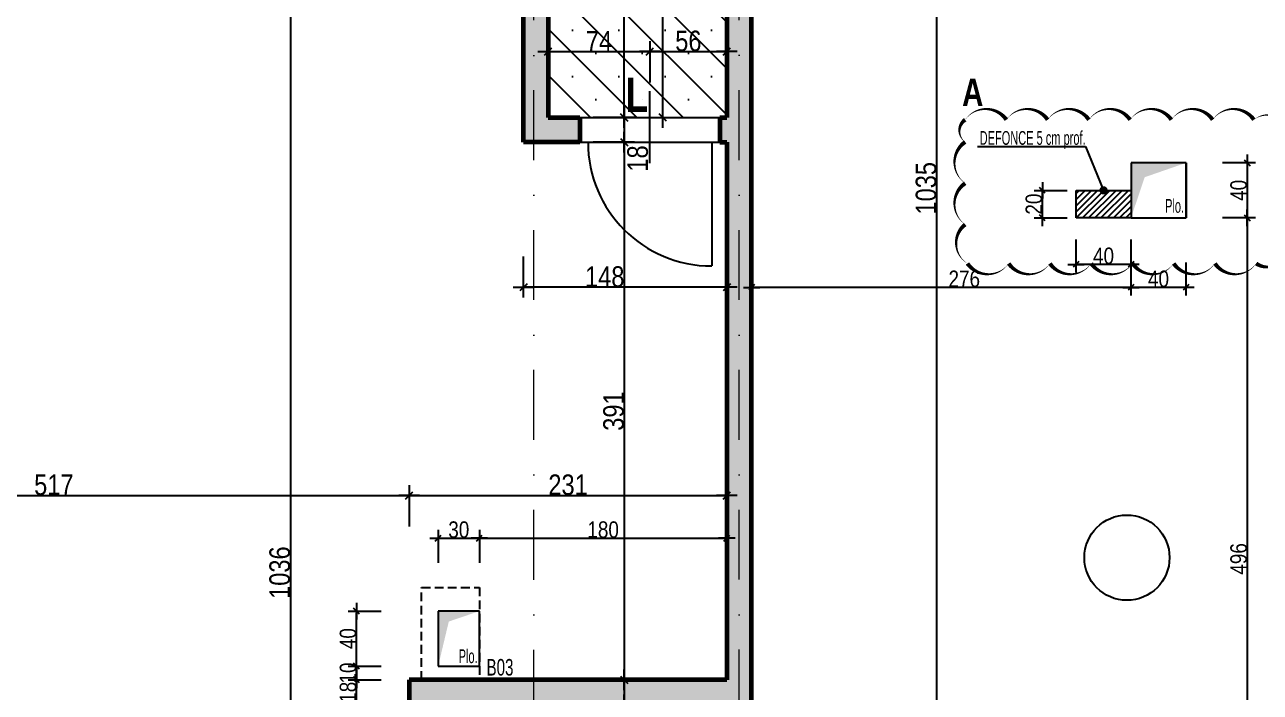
# Model space of a CAD drawing. Header units: millimetres. Extents: x 0 to 26138, y -32652 to 0.
# Drawn here: x 20178 to 21076, y -31512 to -31027 of the extents above; entities that cross this region are included whole.
import ezdxf
from ezdxf.enums import TextEntityAlignment as Align

# ---------------------------------------------------------------- set-up
doc = ezdxf.new("R2010")
doc.units = ezdxf.units.MM
for name, pattern in [('CACHE', [9.525, 6.35, -3.175]), ('CACHEX2', [19.05, 12.7, -6.35]), ('TIRETPTX2', [50.8, 25.4, -12.7, 0, -12.7])]:
    doc.linetypes.add(name, pattern=pattern)
for name, color, linetype in [('01_cote_gen', 4, 'Continuous'), ('01_linteaux', 2, 'Continuous'), ('01_murs_sup', 2, 'CACHEX2'), ('01_poch_murs', 253, 'Continuous'), ('01_resv', 32, 'Continuous'), ('01_texte', 230, 'Continuous'), ('AA_COTES', 2, 'Continuous')]:
    doc.layers.add(name, color=color, linetype=linetype)
doc.layers.add('01_murs_coup', color=5, linetype='Continuous', lineweight=60)
doc.layers.add('01_tram_axes', color=2, linetype='TIRETPTX2', lineweight=9)
doc.styles.add('impact', font='impact.ttf')
doc.styles.add('STYLE2', font='ARIALN.TTF')
doc.dimstyles.new('JB50', dxfattribs={"dimscale": 0.1, "dimtxt": 150, "dimasz": 15, "dimexe": 0.1, "dimexo": 0.1, "dimgap": 0.09, "dimtad": 1, "dimdec": 1, "dimdsep": 46, "dimtxsty": 'STYLE2', "dimblk1": 'BOND_G', "dimblk2": 'BOND_D', "dimsah": 1, "dimcen": 1.5, "dimdle": 0.01, "dimse1": 1, "dimse2": 1, "dimclrd": 4, "dimclre": 2, "dimclrt": 6, "dimazin": 2, "dimtfac": 2.333333, "dimtdec": 1, "dimtix": 1, "dimtmove": 2, "dimatfit": 3, "dimldrblk": 'BOND_G', "dimfxl": 1, "dimtolj": 1, "dimtzin": 0, "dimarcsym": 0})
doc.dimstyles.new('JB50res', dxfattribs={"dimscale": 0.1, "dimtxt": 120, "dimasz": 12, "dimexe": 0.1, "dimexo": 0.1, "dimgap": 0.09, "dimtad": 1, "dimdec": 1, "dimdsep": 46, "dimtxsty": 'STYLE2', "dimblk1": 'BOND_G', "dimblk2": 'BOND_D', "dimsah": 1, "dimcen": 1.5, "dimdle": 0.01, "dimse1": 1, "dimse2": 1, "dimclrd": 4, "dimclre": 2, "dimclrt": 6, "dimazin": 2, "dimtfac": 2.333333, "dimtdec": 1, "dimtix": 1, "dimtmove": 2, "dimatfit": 3, "dimldrblk": 'BOND_G', "dimfxl": 1, "dimtolj": 1, "dimtzin": 0, "dimarcsym": 0})

# ---------------------------------------------------------------- blocks, each defined once
blk = doc.blocks.new('BOND_G')
at = {"layer": 'AA_COTES', "color": 0}
for p, q in [((0, -5), (0, 15)), ((5, 0), (-5, 0)), ((1.77, 1.77), (-1.77, -1.77))]:
    blk.add_line(p, q, dxfattribs=at)
blk = doc.blocks.new('BOND_D')
at = {"layer": 'AA_COTES', "color": 0}
for p, q in [((5, 0), (-5, 0)), ((-1.77, -1.77), (1.77, 1.77)), ((0, 5), (0, -15))]:
    blk.add_line(p, q, dxfattribs=at)
blk = doc.blocks.new('*D2274')
at = {"layer": '01_cote_gen', "color": 4, "lineweight": -2, "ltscale": 2, "transparency": 16777216}
blk.add_line((19941.73, -31000.13), (20538.73, -31000.13), dxfattribs=at)
at = {"layer": 'Defpoints', "color": 0, "ltscale": 2, "transparency": 16777216}
for p in [(20540.23, -31000.13), (20540.23, -31009.73), (19940.23, -31030.25)]:
    blk.add_point(p, dxfattribs=at)
at = {"layer": '01_cote_gen', "color": 4, "lineweight": -2, "ltscale": 2, "transparency": 16777216, "xscale": 1.5, "yscale": 1.5, "zscale": 1.5, "rotation": 180}
blk.add_blockref('BOND_G', (19940.23, -31000.13), dxfattribs=at)
at = {"layer": '01_cote_gen', "color": 4, "lineweight": -2, "ltscale": 2, "transparency": 16777216, "xscale": 1.5, "yscale": 1.5, "zscale": 1.5}
blk.add_blockref('BOND_D', (20540.23, -31000.13), dxfattribs=at)
at = {"layer": '01_cote_gen', "color": 6, "lineweight": 0, "ltscale": 2, "transparency": 16777216, "insert": (20240.23, -30992.46), "char_height": 15, "attachment_point": 5, "style": 'STYLE2'}
blk.add_mtext('\\A1;600', dxfattribs=at)
blk = doc.blocks.new('*D2301')
at = {"layer": '01_cote_gen', "color": 4, "lineweight": -2, "ltscale": 2, "transparency": 16777216}
blk.add_line((20671.72, -85.1), (20574.72, -85.1), dxfattribs=at)
at = {"layer": 'Defpoints', "color": 0, "ltscale": 2, "transparency": 16777216}
for p in [(20673.22, 0), (20573.22, -85.1), (20573.22, -31959.23)]:
    blk.add_point(p, dxfattribs=at)
at = {"layer": '01_cote_gen', "color": 4, "lineweight": -2, "ltscale": 2, "transparency": 16777216, "xscale": 1.5, "yscale": 1.5, "zscale": 1.5, "rotation": 180}
blk.add_blockref('BOND_D', (20573.22, -85.1), dxfattribs=at)
at = {"layer": '01_cote_gen', "color": 4, "lineweight": -2, "ltscale": 2, "transparency": 16777216, "xscale": 1.5, "yscale": 1.5, "zscale": 1.5}
blk.add_blockref('BOND_G', (20673.22, -85.1), dxfattribs=at)
at = {"layer": '01_cote_gen', "color": 6, "lineweight": 0, "ltscale": 2, "transparency": 16777216, "insert": (20623.22, -77.43), "char_height": 15, "attachment_point": 5, "style": 'STYLE2'}
blk.add_mtext('\\A1;100', dxfattribs=at)
blk = doc.blocks.new('*D3121')
at = {"layer": '01_cote_gen', "color": 4, "lineweight": -2, "ltscale": 0.1, "transparency": 16777216}
blk.add_line((19941.72, -31369.09), (20455.72, -31369.09), dxfattribs=at)
at = {"layer": 'Defpoints', "color": 0, "ltscale": 0.1, "transparency": 16777216}
for p in [(20457.22, -31369.09), (19940.22, -31407.7), (20457.22, -31503.22)]:
    blk.add_point(p, dxfattribs=at)
at = {"layer": '01_cote_gen', "color": 4, "lineweight": -2, "ltscale": 0.1, "transparency": 16777216, "xscale": 1.5, "yscale": 1.5, "zscale": 1.5, "rotation": 180}
blk.add_blockref('BOND_G', (19940.22, -31369.09), dxfattribs=at)
at = {"layer": '01_cote_gen', "color": 4, "lineweight": -2, "ltscale": 0.1, "transparency": 16777216, "xscale": 1.5, "yscale": 1.5, "zscale": 1.5}
blk.add_blockref('BOND_D', (20457.22, -31369.09), dxfattribs=at)
at = {"layer": '01_cote_gen', "color": 6, "ltscale": 0.1, "transparency": 16777216, "insert": (20198.72, -31361.42), "char_height": 15, "attachment_point": 5, "style": 'STYLE2'}
blk.add_mtext('\\A1;517', dxfattribs=at)
blk = doc.blocks.new('*D3122')
at = {"layer": '01_cote_gen', "color": 4, "lineweight": -2, "ltscale": 0.1, "transparency": 16777216}
blk.add_line((20458.72, -31369.09), (20686.72, -31369.09), dxfattribs=at)
at = {"layer": 'Defpoints', "color": 0, "ltscale": 0.1, "transparency": 16777216}
for p in [(20688.22, -31369.09), (20457.22, -31391.59), (20688.22, -31391.59)]:
    blk.add_point(p, dxfattribs=at)
at = {"layer": '01_cote_gen', "color": 4, "lineweight": -2, "ltscale": 0.1, "transparency": 16777216, "xscale": 1.5, "yscale": 1.5, "zscale": 1.5, "rotation": 180}
blk.add_blockref('BOND_G', (20457.22, -31369.09), dxfattribs=at)
at = {"layer": '01_cote_gen', "color": 4, "lineweight": -2, "ltscale": 0.1, "transparency": 16777216, "xscale": 1.5, "yscale": 1.5, "zscale": 1.5}
blk.add_blockref('BOND_D', (20688.22, -31369.09), dxfattribs=at)
at = {"layer": '01_cote_gen', "color": 6, "ltscale": 0.1, "transparency": 16777216, "insert": (20572.72, -31361.42), "char_height": 15, "attachment_point": 5, "style": 'STYLE2'}
blk.add_mtext('\\A1;231', dxfattribs=at)
blk = doc.blocks.new('*D3141')
at = {"layer": '01_cote_gen', "color": 4, "lineweight": -2, "ltscale": 0.1, "transparency": 16777216}
blk.add_line((20370.74, -30908.73), (20370.74, -31941.73), dxfattribs=at)
at = {"layer": 'Defpoints', "color": 0, "ltscale": 0.1, "transparency": 16777216}
for p in [(20368.85, -30907.23), (20370.74, -31943.23), (20393.76, -31943.23)]:
    blk.add_point(p, dxfattribs=at)
at = {"layer": '01_cote_gen', "color": 4, "lineweight": -2, "ltscale": 0.1, "transparency": 16777216, "xscale": 1.5, "yscale": 1.5, "zscale": 1.5}
for name, p, rotation in [('BOND_G', (20370.74, -30907.23), 90), ('BOND_D', (20370.74, -31943.23), 270)]:
    blk.add_blockref(name, p, dxfattribs=dict(at, rotation=rotation))
at = {"layer": '01_cote_gen', "color": 6, "ltscale": 0.1, "transparency": 16777216, "insert": (20363.07, -31425.23), "char_height": 15, "attachment_point": 5, "rotation": 90, "style": 'STYLE2'}
blk.add_mtext('\\A1;1036', dxfattribs=at)
blk = doc.blocks.new('*D3142')
at = {"layer": '01_cote_gen', "color": 4, "lineweight": -2, "ltscale": 0.1, "transparency": 16777216}
blk.add_line((20613.54, -31095.73), (20613.54, -31110.73), dxfattribs=at)
at = {"layer": 'Defpoints', "color": 0, "ltscale": 0.1, "transparency": 16777216}
for p in [(20611.64, -31094.23), (20611.64, -31112.23), (20613.54, -31112.23)]:
    blk.add_point(p, dxfattribs=at)
at = {"layer": '01_cote_gen', "color": 4, "lineweight": -2, "ltscale": 0.1, "transparency": 16777216, "xscale": 1.5, "yscale": 1.5, "zscale": 1.5}
for name, p, rotation in [('BOND_G', (20613.54, -31094.23), 90), ('BOND_D', (20613.54, -31112.23), 270)]:
    blk.add_blockref(name, p, dxfattribs=dict(at, rotation=rotation))
at = {"layer": '01_cote_gen', "color": 6, "ltscale": 0.1, "transparency": 16777216, "insert": (20623.39, -31124.07), "char_height": 15, "attachment_point": 5, "rotation": 90, "style": 'STYLE2'}
blk.add_mtext('\\A1;18', dxfattribs=at)
blk = doc.blocks.new('*D3143')
at = {"layer": '01_cote_gen', "color": 4, "lineweight": -2, "ltscale": 0.1, "transparency": 16777216}
blk.add_line((20613.54, -31113.73), (20613.54, -31501.72), dxfattribs=at)
at = {"layer": 'Defpoints', "color": 0, "ltscale": 0.1, "transparency": 16777216}
for p in [(20643.82, -31112.23), (20613.54, -31503.22), (20627.73, -31503.22)]:
    blk.add_point(p, dxfattribs=at)
at = {"layer": '01_cote_gen', "color": 4, "lineweight": -2, "ltscale": 0.1, "transparency": 16777216, "xscale": 1.5, "yscale": 1.5, "zscale": 1.5}
for name, p, rotation in [('BOND_G', (20613.54, -31112.23), 90), ('BOND_D', (20613.54, -31503.22), 270)]:
    blk.add_blockref(name, p, dxfattribs=dict(at, rotation=rotation))
at = {"layer": '01_cote_gen', "color": 6, "ltscale": 0.1, "transparency": 16777216, "insert": (20605.87, -31307.73), "char_height": 15, "attachment_point": 5, "rotation": 90, "style": 'STYLE2'}
blk.add_mtext('\\A1;391', dxfattribs=at)
blk = doc.blocks.new('*D3144')
at = {"layer": '01_cote_gen', "color": 4, "lineweight": -2, "ltscale": 0.1, "transparency": 16777216}
blk.add_line((20613.54, -31504.72), (20613.54, -31519.72), dxfattribs=at)
at = {"layer": 'Defpoints', "color": 0, "ltscale": 0.1, "transparency": 16777216}
for p in [(20572.72, -31503.22), (20572.72, -31521.22), (20613.54, -31521.22)]:
    blk.add_point(p, dxfattribs=at)
at = {"layer": '01_cote_gen', "color": 4, "lineweight": -2, "ltscale": 0.1, "transparency": 16777216, "xscale": 1.5, "yscale": 1.5, "zscale": 1.5}
for name, p, rotation in [('BOND_G', (20613.54, -31503.22), 90), ('BOND_D', (20613.54, -31521.22), 270)]:
    blk.add_blockref(name, p, dxfattribs=dict(at, rotation=rotation))
at = {"layer": '01_cote_gen', "color": 6, "ltscale": 0.1, "transparency": 16777216, "insert": (20626.59, -31531.81), "char_height": 15, "attachment_point": 5, "rotation": 90, "style": 'STYLE2'}
blk.add_mtext('\\A1;18', dxfattribs=at)
blk = doc.blocks.new('*D3149')
at = {"layer": '01_cote_gen', "color": 4, "lineweight": -2, "ltscale": 0.1, "transparency": 16777216}
blk.add_line((20613.54, -31092.73), (20613.54, -29878.74), dxfattribs=at)
at = {"layer": 'Defpoints', "color": 0, "ltscale": 0.1, "transparency": 16777216}
for p in [(20613.54, -29877.24), (20641.87, -29877.24), (20621.04, -31094.23)]:
    blk.add_point(p, dxfattribs=at)
at = {"layer": '01_cote_gen', "color": 4, "lineweight": -2, "ltscale": 0.1, "transparency": 16777216, "xscale": 1.5, "yscale": 1.5, "zscale": 1.5}
for name, p, rotation in [('BOND_D', (20613.54, -29877.24), 90), ('BOND_G', (20613.54, -31094.23), 270)]:
    blk.add_blockref(name, p, dxfattribs=dict(at, rotation=rotation))
at = {"layer": '01_cote_gen', "color": 6, "ltscale": 0.1, "transparency": 16777216, "insert": (20606, -30436.67), "char_height": 15, "attachment_point": 5, "rotation": 90, "style": 'STYLE2'}
blk.add_mtext('\\A1;1217', dxfattribs=at)
blk = doc.blocks.new('*D3150')
at = {"layer": '01_cote_gen', "color": 4, "lineweight": -2, "ltscale": 0.1, "transparency": 16777216}
blk.add_line((20641.65, -31092.73), (20641.65, -30609.71), dxfattribs=at)
at = {"layer": 'Defpoints', "color": 0, "ltscale": 0.1, "transparency": 16777216}
for p in [(20641.65, -30608.21), (20688.22, -30608.21), (20644.13, -31094.23)]:
    blk.add_point(p, dxfattribs=at)
at = {"layer": '01_cote_gen', "color": 4, "lineweight": -2, "ltscale": 0.1, "transparency": 16777216, "xscale": 1.5, "yscale": 1.5, "zscale": 1.5}
for name, p, rotation in [('BOND_D', (20641.65, -30608.21), 90), ('BOND_G', (20641.65, -31094.23), 270)]:
    blk.add_blockref(name, p, dxfattribs=dict(at, rotation=rotation))
at = {"layer": '01_cote_gen', "color": 6, "ltscale": 0.1, "transparency": 16777216, "insert": (20633.98, -30851.22), "char_height": 15, "attachment_point": 5, "rotation": 90, "style": 'STYLE2'}
blk.add_mtext('\\A1;486', dxfattribs=at)
blk = doc.blocks.new('*D3159')
at = {"layer": '01_cote_gen', "color": 4, "lineweight": -2, "ltscale": 0.1, "transparency": 16777216}
blk.add_line((20840.83, -31661.73), (20840.83, -30629.71), dxfattribs=at)
at = {"layer": 'Defpoints', "color": 0, "ltscale": 0.1, "transparency": 16777216}
for p in [(20840.83, -30628.21), (20893.14, -30628.21), (20834.22, -31663.23)]:
    blk.add_point(p, dxfattribs=at)
at = {"layer": '01_cote_gen', "color": 4, "lineweight": -2, "ltscale": 0.1, "transparency": 16777216, "xscale": 1.5, "yscale": 1.5, "zscale": 1.5}
for name, p, rotation in [('BOND_D', (20840.83, -30628.21), 90), ('BOND_G', (20840.83, -31663.23), 270)]:
    blk.add_blockref(name, p, dxfattribs=dict(at, rotation=rotation))
at = {"layer": '01_cote_gen', "color": 6, "ltscale": 0.1, "transparency": 16777216, "insert": (20833.16, -31145.72), "char_height": 15, "attachment_point": 5, "rotation": 90, "style": 'STYLE2'}
blk.add_mtext('\\A1;1035', dxfattribs=at)
blk = doc.blocks.new('*D3051')
at = {"layer": '01_cote_gen', "color": 4, "lineweight": -2, "ltscale": 0.1, "transparency": 16777216}
blk.add_line((20418.85, -31520.02), (20418.85, -31504.42), dxfattribs=at)
at = {"layer": 'Defpoints', "color": 0, "ltscale": 0.1, "transparency": 16777216}
for p in [(20418.85, -31503.22), (20436.85, -31503.22), (20436.85, -31521.22)]:
    blk.add_point(p, dxfattribs=at)
at = {"layer": '01_cote_gen', "color": 4, "lineweight": -2, "ltscale": 0.1, "transparency": 16777216, "xscale": 1.2, "yscale": 1.2, "zscale": 1.2}
for name, p, rotation in [('BOND_D', (20418.85, -31503.22), 90), ('BOND_G', (20418.85, -31521.22), 270)]:
    blk.add_blockref(name, p, dxfattribs=dict(at, rotation=rotation))
at = {"layer": '01_cote_gen', "color": 6, "ltscale": 0.1, "transparency": 16777216, "insert": (20412.72, -31512.22), "char_height": 12, "attachment_point": 5, "rotation": 90, "style": 'STYLE2'}
blk.add_mtext('\\A1;18', dxfattribs=at)
blk = doc.blocks.new('*D3177')
at = {"layer": '01_cote_gen', "color": 4, "lineweight": -2, "ltscale": 0.1, "transparency": 16777216}
blk.add_line((20686.72, -31217.75), (20541.72, -31217.75), dxfattribs=at)
at = {"layer": 'Defpoints', "color": 0, "ltscale": 0.1, "transparency": 16777216}
for p in [(20540.22, -31112.23), (20688.22, -31144.54), (20540.22, -31217.75)]:
    blk.add_point(p, dxfattribs=at)
at = {"layer": '01_cote_gen', "color": 4, "lineweight": -2, "ltscale": 0.1, "transparency": 16777216, "xscale": 1.5, "yscale": 1.5, "zscale": 1.5, "rotation": 180}
blk.add_blockref('BOND_D', (20540.22, -31217.75), dxfattribs=at)
at = {"layer": '01_cote_gen', "color": 4, "lineweight": -2, "ltscale": 0.1, "transparency": 16777216, "xscale": 1.5, "yscale": 1.5, "zscale": 1.5}
blk.add_blockref('BOND_G', (20688.22, -31217.75), dxfattribs=at)
at = {"layer": '01_cote_gen', "color": 6, "ltscale": 0.1, "transparency": 16777216, "insert": (20599.39, -31210.08), "char_height": 15, "attachment_point": 5, "style": 'STYLE2'}
blk.add_mtext('\\A1;148', dxfattribs=at)
blk = doc.blocks.new('*D3206')
at = {"layer": '01_cote_gen', "color": 4, "lineweight": -2, "ltscale": 0.1, "transparency": 16777216}
blk.add_line((20559.72, -31046.36), (20630.72, -31046.36), dxfattribs=at)
at = {"layer": 'Defpoints', "color": 0, "ltscale": 0.1, "transparency": 16777216}
for p in [(20632.22, -31046.36), (20558.22, -31074.45), (20632.22, -31075.21)]:
    blk.add_point(p, dxfattribs=at)
at = {"layer": '01_cote_gen', "color": 4, "lineweight": -2, "ltscale": 0.1, "transparency": 16777216, "xscale": 1.5, "yscale": 1.5, "zscale": 1.5, "rotation": 180}
blk.add_blockref('BOND_G', (20558.22, -31046.36), dxfattribs=at)
at = {"layer": '01_cote_gen', "color": 4, "lineweight": -2, "ltscale": 0.1, "transparency": 16777216, "xscale": 1.5, "yscale": 1.5, "zscale": 1.5}
blk.add_blockref('BOND_D', (20632.22, -31046.36), dxfattribs=at)
at = {"layer": '01_cote_gen', "color": 6, "ltscale": 0.1, "transparency": 16777216, "insert": (20595.22, -31038.85), "char_height": 15, "attachment_point": 5, "style": 'STYLE2'}
blk.add_mtext('\\A1;74', dxfattribs=at)
blk = doc.blocks.new('*D3207')
at = {"layer": '01_cote_gen', "color": 4, "lineweight": -2, "ltscale": 0.1, "transparency": 16777216}
blk.add_line((20633.72, -31046.36), (20686.72, -31046.36), dxfattribs=at)
at = {"layer": 'Defpoints', "color": 0, "ltscale": 0.1, "transparency": 16777216}
for p in [(20688.22, -31046.36), (20632.22, -31053.86), (20688.22, -31053.86)]:
    blk.add_point(p, dxfattribs=at)
at = {"layer": '01_cote_gen', "color": 4, "lineweight": -2, "ltscale": 0.1, "transparency": 16777216, "xscale": 1.5, "yscale": 1.5, "zscale": 1.5, "rotation": 180}
blk.add_blockref('BOND_G', (20632.22, -31046.36), dxfattribs=at)
at = {"layer": '01_cote_gen', "color": 4, "lineweight": -2, "ltscale": 0.1, "transparency": 16777216, "xscale": 1.5, "yscale": 1.5, "zscale": 1.5}
blk.add_blockref('BOND_D', (20688.22, -31046.36), dxfattribs=at)
at = {"layer": '01_cote_gen', "color": 6, "ltscale": 0.1, "transparency": 16777216, "insert": (20660.22, -31038.69), "char_height": 15, "attachment_point": 5, "style": 'STYLE2'}
blk.add_mtext('\\A1;56', dxfattribs=at)
blk = doc.blocks.new('*D3548')
at = {"layer": '01_resv', "color": 4, "lineweight": -2, "ltscale": 0.1, "transparency": 16777216}
blk.add_line((21020.98, -31217.81), (20983.38, -31217.81), dxfattribs=at)
at = {"layer": 'Defpoints', "color": 0, "ltscale": 0.1, "transparency": 16777216}
for p in [(20982.18, -31174.72), (21022.18, -31174.72), (20982.18, -31217.81)]:
    blk.add_point(p, dxfattribs=at)
at = {"layer": '01_resv', "color": 4, "lineweight": -2, "ltscale": 0.1, "transparency": 16777216, "xscale": 1.2, "yscale": 1.2, "zscale": 1.2, "rotation": 180}
blk.add_blockref('BOND_D', (20982.18, -31217.81), dxfattribs=at)
at = {"layer": '01_resv', "color": 4, "lineweight": -2, "ltscale": 0.1, "transparency": 16777216, "xscale": 1.2, "yscale": 1.2, "zscale": 1.2}
blk.add_blockref('BOND_G', (21022.18, -31217.81), dxfattribs=at)
at = {"layer": '01_resv', "color": 6, "ltscale": 0.1, "transparency": 16777216, "insert": (21002.18, -31211.67), "char_height": 12, "attachment_point": 5, "style": 'STYLE2'}
blk.add_mtext('\\A1;40', dxfattribs=at)
blk = doc.blocks.new('*D3549')
at = {"layer": '01_resv', "color": 4, "lineweight": -2, "ltscale": 0.1, "transparency": 16777216}
blk.add_line((20980.98, -31217.81), (20707.42, -31217.81), dxfattribs=at)
at = {"layer": 'Defpoints', "color": 0, "ltscale": 0.1, "transparency": 16777216}
for p in [(20982.18, -31174.72), (20706.22, -31183.41), (20706.22, -31217.81)]:
    blk.add_point(p, dxfattribs=at)
at = {"layer": '01_resv', "color": 4, "lineweight": -2, "ltscale": 0.1, "transparency": 16777216, "xscale": 1.2, "yscale": 1.2, "zscale": 1.2, "rotation": 180}
blk.add_blockref('BOND_D', (20706.22, -31217.81), dxfattribs=at)
at = {"layer": '01_resv', "color": 4, "lineweight": -2, "ltscale": 0.1, "transparency": 16777216, "xscale": 1.2, "yscale": 1.2, "zscale": 1.2}
blk.add_blockref('BOND_G', (20982.18, -31217.81), dxfattribs=at)
at = {"layer": '01_resv', "color": 6, "ltscale": 0.1, "transparency": 16777216, "insert": (20860.89, -31211.67), "char_height": 12, "attachment_point": 5, "style": 'STYLE2'}
blk.add_mtext('\\A1;276', dxfattribs=at)
blk = doc.blocks.new('*D3550')
at = {"layer": '01_resv', "color": 4, "lineweight": -2, "ltscale": 0.1, "transparency": 16777216}
blk.add_line((21066.62, -31168.43), (21066.62, -31662.03), dxfattribs=at)
at = {"layer": 'Defpoints', "color": 0, "ltscale": 0.1, "transparency": 16777216}
for p in [(21022.18, -31167.23), (21059.88, -31663.23), (21066.62, -31663.23)]:
    blk.add_point(p, dxfattribs=at)
at = {"layer": '01_resv', "color": 4, "lineweight": -2, "ltscale": 0.1, "transparency": 16777216, "xscale": 1.2, "yscale": 1.2, "zscale": 1.2}
for name, p, rotation in [('BOND_G', (21066.62, -31167.23), 90), ('BOND_D', (21066.62, -31663.23), 270)]:
    blk.add_blockref(name, p, dxfattribs=dict(at, rotation=rotation))
at = {"layer": '01_resv', "color": 6, "ltscale": 0.1, "transparency": 16777216, "insert": (21060.48, -31415.23), "char_height": 12, "attachment_point": 5, "rotation": 90, "style": 'STYLE2'}
blk.add_mtext('\\A1;496', dxfattribs=at)
blk = doc.blocks.new('*D3551')
at = {"layer": '01_resv', "color": 4, "lineweight": -2, "ltscale": 0.1, "transparency": 16777216}
blk.add_line((21066.62, -31128.43), (21066.62, -31166.03), dxfattribs=at)
at = {"layer": 'Defpoints', "color": 0, "ltscale": 0.1, "transparency": 16777216}
for p in [(21022.18, -31127.23), (21048.62, -31167.23), (21066.62, -31167.23)]:
    blk.add_point(p, dxfattribs=at)
at = {"layer": '01_resv', "color": 4, "lineweight": -2, "ltscale": 0.1, "transparency": 16777216, "xscale": 1.2, "yscale": 1.2, "zscale": 1.2}
for name, p, rotation in [('BOND_G', (21066.62, -31127.23), 90), ('BOND_D', (21066.62, -31167.23), 270)]:
    blk.add_blockref(name, p, dxfattribs=dict(at, rotation=rotation))
at = {"layer": '01_resv', "color": 6, "ltscale": 0.1, "transparency": 16777216, "insert": (21060.48, -31147.23), "char_height": 12, "attachment_point": 5, "rotation": 90, "style": 'STYLE2'}
blk.add_mtext('\\A1;40', dxfattribs=at)
blk = doc.blocks.new('*D3552')
at = {"layer": '01_resv', "color": 4, "lineweight": -2, "ltscale": 0.1, "transparency": 16777216}
blk.add_line((20418.85, -31492), (20418.85, -31454.4), dxfattribs=at)
at = {"layer": 'Defpoints', "color": 0, "ltscale": 0.1, "transparency": 16777216}
for p in [(20418.85, -31453.2), (20499.5, -31453.2), (20495.68, -31493.2)]:
    blk.add_point(p, dxfattribs=at)
at = {"layer": '01_resv', "color": 4, "lineweight": -2, "ltscale": 0.1, "transparency": 16777216, "xscale": 1.2, "yscale": 1.2, "zscale": 1.2}
for name, p, rotation in [('BOND_D', (20418.85, -31453.2), 90), ('BOND_G', (20418.85, -31493.2), 270)]:
    blk.add_blockref(name, p, dxfattribs=dict(at, rotation=rotation))
at = {"layer": '01_resv', "color": 6, "ltscale": 0.1, "transparency": 16777216, "insert": (20412.72, -31473.2), "char_height": 12, "attachment_point": 5, "rotation": 90, "style": 'STYLE2'}
blk.add_mtext('\\A1;40', dxfattribs=at)
blk = doc.blocks.new('*D3553')
at = {"layer": '01_resv', "color": 4, "lineweight": -2, "ltscale": 0.1, "transparency": 16777216}
for p, q in [((20418.85, -31492), (20418.85, -31490.8)), ((20418.85, -31493.2), (20418.85, -31503.22)), ((20418.85, -31504.42), (20418.85, -31505.62))]:
    blk.add_line(p, q, dxfattribs=at)
at = {"layer": 'Defpoints', "color": 0, "ltscale": 0.1, "transparency": 16777216}
for p in [(20486.13, -31493.2), (20418.85, -31503.22), (20486.13, -31503.22)]:
    blk.add_point(p, dxfattribs=at)
at = {"layer": '01_resv', "color": 4, "lineweight": -2, "ltscale": 0.1, "transparency": 16777216, "xscale": 1.2, "yscale": 1.2, "zscale": 1.2}
for name, p, rotation in [('BOND_G', (20418.85, -31493.2), 270), ('BOND_D', (20418.85, -31503.22), 90)]:
    blk.add_blockref(name, p, dxfattribs=dict(at, rotation=rotation))
at = {"layer": '01_resv', "color": 6, "ltscale": 0.1, "transparency": 16777216, "insert": (20412.72, -31498.21), "char_height": 12, "attachment_point": 5, "rotation": 90, "style": 'STYLE2'}
blk.add_mtext('\\A1;10', dxfattribs=at)
blk = doc.blocks.new('*D3558')
at = {"layer": '01_resv', "color": 4, "lineweight": -2, "ltscale": 0.1, "transparency": 16777216}
blk.add_line((20479.43, -31400.16), (20507.03, -31400.16), dxfattribs=at)
at = {"layer": 'Defpoints', "color": 0, "ltscale": 0.1, "transparency": 16777216}
for p in [(20508.23, -31400.16), (20478.23, -31453.2), (20508.23, -31453.2)]:
    blk.add_point(p, dxfattribs=at)
at = {"layer": '01_resv', "color": 4, "lineweight": -2, "ltscale": 0.1, "transparency": 16777216, "xscale": 1.2, "yscale": 1.2, "zscale": 1.2, "rotation": 180}
blk.add_blockref('BOND_G', (20478.23, -31400.16), dxfattribs=at)
at = {"layer": '01_resv', "color": 4, "lineweight": -2, "ltscale": 0.1, "transparency": 16777216, "xscale": 1.2, "yscale": 1.2, "zscale": 1.2}
blk.add_blockref('BOND_D', (20508.23, -31400.16), dxfattribs=at)
at = {"layer": '01_resv', "color": 6, "ltscale": 0.1, "transparency": 16777216, "insert": (20493.23, -31394.03), "char_height": 12, "attachment_point": 5, "style": 'STYLE2'}
blk.add_mtext('\\A1;30', dxfattribs=at)
blk = doc.blocks.new('*D3559')
at = {"layer": '01_resv', "color": 4, "lineweight": -2, "ltscale": 0.1, "transparency": 16777216}
blk.add_line((20509.43, -31400.16), (20687.02, -31400.16), dxfattribs=at)
at = {"layer": 'Defpoints', "color": 0, "ltscale": 0.1, "transparency": 16777216}
for p in [(20688.22, -31400.16), (20508.23, -31418.16), (20688.22, -31418.16)]:
    blk.add_point(p, dxfattribs=at)
at = {"layer": '01_resv', "color": 4, "lineweight": -2, "ltscale": 0.1, "transparency": 16777216, "xscale": 1.2, "yscale": 1.2, "zscale": 1.2, "rotation": 180}
blk.add_blockref('BOND_G', (20508.23, -31400.16), dxfattribs=at)
at = {"layer": '01_resv', "color": 4, "lineweight": -2, "ltscale": 0.1, "transparency": 16777216, "xscale": 1.2, "yscale": 1.2, "zscale": 1.2}
blk.add_blockref('BOND_D', (20688.22, -31400.16), dxfattribs=at)
at = {"layer": '01_resv', "color": 6, "ltscale": 0.1, "transparency": 16777216, "insert": (20598.23, -31394.03), "char_height": 12, "attachment_point": 5, "style": 'STYLE2'}
blk.add_mtext('\\A1;180', dxfattribs=at)
blk = doc.blocks.new('*D3826')
at = {"layer": '01_cote_gen', "color": 4, "lineweight": -2, "transparency": 16777216}
blk.add_line((20980.98, -31201.08), (20943.38, -31201.08), dxfattribs=at)
at = {"layer": 'Defpoints', "color": 0, "transparency": 16777216}
for p in [(20942.18, -31174.72), (20982.18, -31174.72), (20942.18, -31201.08)]:
    blk.add_point(p, dxfattribs=at)
at = {"layer": '01_cote_gen', "color": 4, "lineweight": -2, "transparency": 16777216, "xscale": 1.2, "yscale": 1.2, "zscale": 1.2, "rotation": 180}
blk.add_blockref('BOND_D', (20942.18, -31201.08), dxfattribs=at)
at = {"layer": '01_cote_gen', "color": 4, "lineweight": -2, "transparency": 16777216, "xscale": 1.2, "yscale": 1.2, "zscale": 1.2}
blk.add_blockref('BOND_G', (20982.18, -31201.08), dxfattribs=at)
at = {"layer": '01_cote_gen', "color": 6, "transparency": 16777216, "insert": (20962.18, -31194.94), "char_height": 12, "attachment_point": 5, "style": 'STYLE2'}
blk.add_mtext('\\A1;40', dxfattribs=at)
blk = doc.blocks.new('*D3827')
at = {"layer": '01_cote_gen', "color": 4, "lineweight": -2, "transparency": 16777216}
blk.add_line((20917.71, -31166.03), (20917.71, -31148.43), dxfattribs=at)
at = {"layer": 'Defpoints', "color": 0, "transparency": 16777216}
for p in [(20917.71, -31147.23), (20942.18, -31147.23), (20942.18, -31167.23)]:
    blk.add_point(p, dxfattribs=at)
at = {"layer": '01_cote_gen', "color": 4, "lineweight": -2, "transparency": 16777216, "xscale": 1.2, "yscale": 1.2, "zscale": 1.2}
for name, p, rotation in [('BOND_D', (20917.71, -31147.23), 90), ('BOND_G', (20917.71, -31167.23), 270)]:
    blk.add_blockref(name, p, dxfattribs=dict(at, rotation=rotation))
at = {"layer": '01_cote_gen', "color": 6, "transparency": 16777216, "insert": (20911.57, -31157.23), "char_height": 12, "attachment_point": 5, "rotation": 90, "style": 'STYLE2'}
blk.add_mtext('\\A1;20', dxfattribs=at)

msp = doc.modelspace()

# ---------------------------------------------------------------- hatches: boundary and pattern name
at = {"layer": '01_murs_sup', "ltscale": 0.1}
h = msp.add_hatch(dxfattribs=at)
h.set_pattern_fill('DASH', color=256, scale=2.5, angle=135)
h.set_pattern_definition([(135, (-7388.852, 4701.774), (-11.2253202, 9e-16), [7.9375, -7.9375])])
h.paths.add_polyline_path([(19940.22, -30095.23), (20540.22, -30095.23), (20540.22, -30501.22), (20558.22, -30501.22), (20558.22, -30013.24), (20540.22, -30013.24), (20540.22, -30077.23), (19940.22, -30077.23), (19940.22, -29822.23), (19924.22, -29822.23), (19924.22, -30222.23), (19940.22, -30222.23)])
h.paths.add_polyline_path([(19940.22, -30322.23), (19924.22, -30322.23), (19924.22, -30527.23), (19940.22, -30527.23)])
h.paths.add_polyline_path([(19940.25, -30907.23), (20540.25, -30907.23), (20540.22, -31112.23), (20581.22, -31112.23), (20581.22, -31094.23), (20558.22, -31094.23), (20558.22, -30603.22), (20540.22, -30603.22), (20540.25, -30889.23), (19940.25, -30889.23), (19940.22, -30827.23), (19924.22, -30827.23), (19924.22, -31118.23), (19940.22, -31118.23)])
h.paths.add_polyline_path([(19940.22, -31218.23), (19924.22, -31218.23), (19924.22, -31423.23), (19940.22, -31423.23)])
h.paths.add_polyline_path([(19965.22, -31663.23), (19940.22, -31663.23), (19940.22, -31523.23), (19924.22, -31523.23), (19924.22, -31679.23), (19965.22, -31679.23)])
h.paths.add_polyline_path([(20303.22, -31663.23), (20265.22, -31663.23), (20265.22, -31679.23), (20287.22, -31679.23), (20287.22, -31943.23), (20226.22, -31943.23), (20226.22, -31959.23), (21006.22, -31959.23), (21006.22, -31943.23), (20944.22, -31943.23), (20944.22, -31679.23), (20962.22, -31679.23), (20962.22, -31663.23), (20706.22, -31663.23), (20706.22, -30894.21), (20688.22, -30894.21), (20688.22, -31094.23), (20683.22, -31094.23), (20683.22, -31112.23), (20688.22, -31112.23), (20688.22, -31503.22), (20457.22, -31503.22), (20457.22, -31521.22), (20688.22, -31521.22), (20688.22, -31679.23), (20928.22, -31679.23), (20928.22, -31943.23), (20303.22, -31943.23)])
at = {"layer": '01_poch_murs', "ltscale": 0.1}
h = msp.add_hatch(color=256, dxfattribs=at)
h.dxf.hatch_style = 1
h.paths.add_polyline_path([(20558.22, -29552.29), (20540.22, -29552.29), (20540.22, -29250.23), (20437.22, -29250.23), (20437.22, -29266.23), (20540.22, -29266.23), (20540.22, -29911.24), (20558.22, -29911.24), (20558.22, -29877.24), (20934.22, -29877.24), (20934.22, -29859.21), (20558.22, -29859.23), (20558.22, -29266.23), (20637.22, -29266.23), (20637.22, -29250.23), (20558.22, -29250.23)])
h.paths.add_polyline_path([(20337.22, -29250.23), (20237.22, -29250.23), (20237.22, -29266.23), (20337.22, -29266.23)])
h.paths.add_polyline_path([(20037.22, -29250.23), (19924.22, -29250.23), (19924.22, -29722.23), (19940.22, -29722.23), (19940.22, -29266.23), (20037.22, -29266.23)])
h.paths.add_polyline_path([(21308.22, -29552.29), (21292.22, -29552.29), (21292.22, -29250.23), (21137.22, -29250.23), (21137.22, -29266.23), (21292.22, -29266.23), (21292.22, -29859.23), (21036.22, -29859.23), (21036.22, -29877.23), (21308.22, -29877.21)])
h.paths.add_polyline_path([(21037.22, -29250.23), (20837.22, -29250.23), (20837.22, -29266.23), (21037.22, -29266.23)])
h.paths.add_polyline_path([(20967.22, -30022.21), (20869.22, -30022.21), (20869.22, -30040.21), (20932.22, -30040.21), (20932.22, -30203.21), (20707.22, -30203.21), (20707.22, -30040.21), (20767.22, -30040.21), (20767.22, -30022.21), (20687.22, -30022.21), (20687.22, -30443.21), (20913.18, -30443.21), (20913.18, -30608.21), (20688.22, -30608.21), (20688.22, -30792.21), (20706.22, -30792.21), (20706.22, -30628.21), (20933.18, -30628.21), (20933.18, -30400.22), (21292.22, -30400.21), (21292.22, -30673.23), (21308.22, -30673.23), (21308.22, -30022.21), (21069.22, -30022.21), (21069.22, -30040.21), (21292.22, -30040.21), (21292.22, -30380.21), (20952.22, -30380.21), (20952.22, -30040.21), (20967.22, -30040.21)])
h.paths.add_polyline_path([(20932.22, -30223.21), (20932.22, -30313.21), (20707.22, -30313.21), (20707.22, -30223.21)], flags=16)
h.paths.add_polyline_path([(20932.22, -30333.21), (20932.22, -30380.21), (20913.18, -30380.21), (20913.18, -30423.21), (20707.22, -30423.21), (20707.22, -30333.21)], flags=16)
h.paths.add_polyline_path([(20558.22, -30013.24), (20540.22, -30013.24), (20540.22, -30077.23), (19940.22, -30077.23), (19940.22, -29822.23), (19924.22, -29822.23), (19924.22, -30222.23), (19940.22, -30222.23), (19940.22, -30095.23), (20540.22, -30095.23), (20540.22, -30501.22), (20558.22, -30501.22)])
h.paths.add_polyline_path([(20558.22, -30603.22), (20540.22, -30603.22), (20540.25, -30889.23), (19940.25, -30889.23), (19940.22, -30827.23), (19924.22, -30827.23), (19924.22, -31118.23), (19940.22, -31118.23), (19940.25, -30907.23), (20540.25, -30907.23), (20540.22, -31112.23), (20581.22, -31112.23), (20581.22, -31094.23), (20558.22, -31094.23)])
h.paths.add_polyline_path([(20706.22, -30894.21), (20688.22, -30894.21), (20688.22, -31094.23), (20683.22, -31094.23), (20683.22, -31112.23), (20688.22, -31112.23), (20688.22, -31503.22), (20457.22, -31503.22), (20457.22, -31521.22), (20688.22, -31521.22), (20688.22, -31679.23), (20928.22, -31679.23), (20928.22, -31943.23), (20673.22, -31943.23), (20673.22, -31943.23), (21006.22, -31943.23), (21006.22, -31943.23), (20944.22, -31943.23), (20944.22, -31679.23), (20962.22, -31679.23), (20962.22, -31663.23), (20706.22, -31663.23)])
h.paths.add_polyline_path([(21308.22, -30773.23), (21292.22, -30773.23), (21292.22, -31017.23), (21308.22, -31017.23)])
h.paths.add_polyline_path([(21571.22, -30618.23), (21326.22, -30618.23), (21326.22, -30025.23), (21562.22, -30025.23), (21562.22, -30007.23), (21310.22, -30007.23), (21310.22, -30634.23), (21571.22, -30634.23)])
h.paths.add_polyline_path([(21770.22, -30618.23), (21671.22, -30618.23), (21671.22, -30634.23), (21770.22, -30634.23)])
h.paths.add_polyline_path([(22106.22, -30618.23), (21870.22, -30618.23), (21870.22, -30634.23), (22106.22, -30634.23)])
h.paths.add_polyline_path([(22349.22, -30541.86), (22333.22, -30541.86), (22333.22, -30618.23), (22206.22, -30618.23), (22206.22, -30634.23), (22349.22, -30634.23)])
h.paths.add_polyline_path([(22349.22, -30517.23), (22333.22, -30517.23), (22333.22, -30541.86), (22349.22, -30541.86)])
h.paths.add_polyline_path([(22349.22, -30221.23), (22333.22, -30221.23), (22333.22, -30317.23), (22349.22, -30317.23)])
h.paths.add_polyline_path([(22349.71, -29763.27), (22333.71, -29763.27), (22333.22, -29933.23), (21907.22, -29933.23), (21907.22, -29868.23), (21887.22, -29868.23), (21887.22, -29933.23), (21721.22, -29933.23), (21721.22, -29859.23), (21664.22, -29859.23), (21664.22, -29877.23), (21703.22, -29877.23), (21703.22, -30007.23), (21664.22, -30007.23), (21664.22, -30025.23), (21721.22, -30025.23), (21721.22, -29951.23), (21887.22, -29951.23), (21887.22, -30016.23), (21907.22, -30016.23), (21907.22, -29951.23), (22333.22, -29951.23), (22333.22, -30121.23), (22349.22, -30121.23)])
h.paths.add_polyline_path([(22349.22, -29517.23), (22333.22, -29517.23), (22333.71, -29663.27), (22349.71, -29663.27)])
h.paths.add_polyline_path([(22349.22, -29250.23), (22212.22, -29250.23), (22212.22, -29266.23), (22333.22, -29266.23), (22333.22, -29317.23), (22349.22, -29317.23)])
h.paths.add_polyline_path([(21536.22, -29250.23), (21310.22, -29250.23), (21310.22, -29877.23), (21562.22, -29877.23), (21562.22, -29859.23), (21326.22, -29859.23), (21326.22, -29266.23), (21536.22, -29266.23)])
h.paths.add_polyline_path([(21794.22, -29250.23), (21636.22, -29250.23), (21636.22, -29266.23), (21794.22, -29266.23)])
h.paths.add_polyline_path([(22112.22, -29250.23), (21894.22, -29250.23), (21894.22, -29266.23), (22112.22, -29266.23)])
h = msp.add_hatch(dxfattribs=at)
h.set_pattern_fill('SACNCR', color=256, scale=10, angle=90)
h.set_pattern_definition([(135, (0, -5453.817), (-16.83798, -16.83798), []), (135, (1e-15, -5436.98), (-16.83798, -16.83798), [0, -23.8125])])
edge = h.paths.add_edge_path()
edge.add_arc((20598.56, -30337.54), 30.98, 0, 360)
h.paths.add_polyline_path([(21308.22, -29877.21), (21033.22, -29877.23), (21033.22, -29877.24), (20931.22, -29877.24), (20558.22, -29877.24), (20558.22, -29911.24), (20558.22, -30013.24), (20558.22, -30501.22), (20558.22, -30603.22), (20558.22, -31094.23), (20581.22, -31094.23), (20683.22, -31094.23), (20688.22, -31094.23), (20688.22, -30894.21), (20688.22, -30792.21), (20688.22, -30608.21), (20710.18, -30608.21), (20710.18, -30443.21), (20687.22, -30443.21), (20687.22, -30022.21), (20767.22, -30022.21), (20869.22, -30022.21), (20967.22, -30022.21), (21069.22, -30022.21), (21308.22, -30022.21)])
h.paths.add_polyline_path([(21703.22, -30007.23), (21703.22, -29877.23), (21577.22, -29877.23), (21310.22, -29877.23), (21310.22, -30007.23), (21577.22, -30007.23)])
at = {"layer": '01_resv'}
h = msp.add_hatch(dxfattribs=at)
h.set_pattern_fill('ANSI31', color=256)
h.set_pattern_definition([(45, (11497.198, -34160.0948), (-2.245064, 2.245064), [])])
h.paths.add_polyline_path([(20982.18, -31167.23), (20942.18, -31167.23), (20942.18, -31147.23), (20982.18, -31147.23)])

# ---------------------------------------------------------------- linework, layer by layer
at = {"layer": '01_linteaux', "ltscale": 0.1}
for p, q in [((20632.22, -31127.35), (20632.22, -31075.21)), ((20632.22, -31127.35), (20632.22, -31075.21)), ((20581.22, -31094.23), (20683.22, -31094.23)), ((20581.22, -31112.23), (20683.22, -31112.23)), ((20677.22, -31112.23), (20677.22, -31202.23))]:
    msp.add_line(p, q, dxfattribs=at)
msp.add_arc((20677.22, -31112.23), 90, 180, 270, dxfattribs=at)
at = {"layer": '01_murs_coup'}
for p, q in [((20558.22, -30603.22), (20558.22, -31094.23)), ((20688.22, -30894.21), (20688.22, -31094.23)), ((20706.22, -31663.23), (20706.22, -30894.21)), ((20540.22, -31112.23), (20540.25, -30907.23)), ((20558.22, -31094.23), (20581.22, -31094.23)), ((20581.22, -31094.23), (20581.22, -31112.23)), ((20581.22, -31094.23), (20581.22, -31112.23)), ((20683.22, -31094.23), (20683.22, -31112.23)), ((20683.22, -31094.23), (20688.22, -31094.23)), ((20581.22, -31112.23), (20540.22, -31112.23)), ((20683.22, -31112.23), (20688.22, -31112.23)), ((20688.22, -31112.23), (20688.22, -31503.22)), ((20457.22, -31503.22), (20457.22, -31521.22)), ((20688.22, -31503.22), (20457.22, -31503.22))]:
    msp.add_line(p, q, dxfattribs=at)
at = {"layer": '01_murs_sup', "ltscale": 2}
for p, q in [((20558.22, -30603.22), (20558.22, -31094.23)), ((20688.22, -30894.21), (20688.22, -31094.23)), ((20706.22, -31663.23), (20706.22, -30894.21)), ((20540.22, -31112.23), (20540.25, -30907.23)), ((20558.22, -31094.23), (20581.22, -31094.23)), ((20581.22, -31094.23), (20581.22, -31112.23)), ((20581.22, -31094.23), (20581.22, -31112.23)), ((20683.22, -31094.23), (20683.22, -31112.23)), ((20683.22, -31094.23), (20688.22, -31094.23)), ((20581.22, -31112.23), (20540.22, -31112.23)), ((20683.22, -31112.23), (20688.22, -31112.23)), ((20688.22, -31112.23), (20688.22, -31503.22)), ((20457.22, -31503.22), (20457.22, -31521.22)), ((20688.22, -31503.22), (20457.22, -31503.22))]:
    msp.add_line(p, q, dxfattribs=at)
at = {"layer": '01_resv'}
for p, q in [((21022.18, -31127.23), (20982.18, -31127.23)), ((20982.18, -31127.23), (20982.18, -31167.23)), ((21022.18, -31147.23), (21022.18, -31127.23)), ((21022.18, -31167.23), (21022.18, -31127.23)), ((21022.18, -31127.23), (21022.18, -31167.23)), ((20942.18, -31167.23), (20942.18, -31147.23)), ((20942.18, -31147.23), (20982.18, -31147.23)), ((20982.18, -31147.23), (20982.18, -31167.23)), ((20982.18, -31167.23), (20942.18, -31167.23)), ((20982.18, -31167.23), (21022.18, -31167.23)), ((20508.23, -31453.2), (20478.23, -31453.2)), ((20478.23, -31453.2), (20478.23, -31493.2)), ((20508.23, -31493.2), (20508.23, -31453.2)), ((20478.23, -31493.2), (20508.23, -31493.2)), ((20508.23, -31503.22), (20466.23, -31503.22))]:
    msp.add_line(p, q, dxfattribs=at)
at = {"layer": '01_resv', "linetype": 'CACHE'}
for p, q in [((20466.23, -31436.02), (20508.23, -31436.02)), ((20466.23, -31503.22), (20466.23, -31436.02)), ((20508.23, -31436.02), (20508.23, -31503.22))]:
    msp.add_line(p, q, dxfattribs=at)
at = {"layer": '01_resv'}
msp.add_lwpolyline([(20861.55, -31095.89, 0, 3, -0.520567), (20891.55, -31095.89, 0, 3, -0.520567), (20921.55, -31095.89, 0, 3, -0.520567), (20951.55, -31095.89, 0, 3, -0.520567), (20981.55, -31095.89, 0, 3, -0.520567), (21011.55, -31095.89, 0, 3, -0.520567), (21041.55, -31095.89, 0, 3, -0.520567), (21071.55, -31095.89, 0, 3, -0.520567), (21095.1, -31102.34, 0, 3, -0.520567), (21095.1, -31132.34, 0, 3, -0.520567), (21095.1, -31162.34, 0, 3, -0.520567), (21095.1, -31192.34, 0, 3, -0.520567), (21073.18, -31200.42, 0, 3, -0.520567), (21043.18, -31200.42, 0, 3, -0.520567), (21013.18, -31200.42, 0, 3, -0.520567), (20983.18, -31200.42, 0, 3, -0.520567), (20953.18, -31200.42, 0, 3, -0.520567), (20923.18, -31200.42, 0, 3, -0.520567), (20893.18, -31200.42, 0, 3, -0.520567), (20863.18, -31200.42, 0, 3, -0.520567), (20861.55, -31172.05, 0, 3, -0.520567), (20861.55, -31142.05, 0, 3, -0.520567), (20861.55, -31112.05, 0, 3, -0.520567)], format="xyseb", close=True, dxfattribs=at)
at = {"layer": '01_resv', "ltscale": 0.1}
for points in [[(20982.18, -31167.23), (20982.18, -31127.23), (20992.07, -31137.7)], [(20982.18, -31127.23), (21022.18, -31127.23), (20992.07, -31137.7)], [(20478.23, -31493.2), (20478.23, -31453.2), (20485.97, -31460.78)], [(20478.23, -31453.2), (20508.23, -31453.2), (20485.97, -31460.78)]]:
    msp.add_solid(points, dxfattribs=at)
at = {"layer": '01_texte'}
for p, q in [((20870.51, -31115.31), (20949.06, -31115.31)), ((20949.06, -31115.31), (20962.18, -31147.23))]:
    msp.add_line(p, q, dxfattribs=at)
at = {"layer": '01_texte', "const_width": 3}
msp.add_lwpolyline([(20960.68, -31147.23, 1), (20963.68, -31147.23, 1)], format="xyb", close=True, dxfattribs=at)
at = {"layer": '01_texte'}
msp.add_circle((20979.21, -31414.32), 30.98, dxfattribs=at)
at = {"layer": '01_tram_axes', "color": 253, "ltscale": 2}
for p, q in [((20547.72, -32142.26), (20547.91, -28568.65)), ((20697.22, -32142.23), (20697.22, -28568.65))]:
    msp.add_line(p, q, dxfattribs=at)

# ---------------------------------------------------------------- texts
at = {"layer": '01_texte', "style": 'impact'}
msp.add_text('L', height=25, dxfattribs=at).set_placement((20622.65, -31097.71), align=Align.BOTTOM_CENTER)
msp.add_text('A', height=20, dxfattribs=at).set_placement((20867.04, -31075.93), align=Align.MIDDLE)
at = {"layer": '01_texte', "style": 'STYLE2'}
for s, height, width, p in [('DEFONCE 5 cm prof.', 10, 0.7, (20872.08, -31114.13)), ('Plo.', 10, 0.7, (21006.95, -31163.53)), ('Plo.', 10, 0.7, (20493.12, -31491)), ('B03', 12, 0.8, (20513.43, -31500.03))]:
    msp.add_text(s, height=height, dxfattribs=dict(at, width=width)).set_placement(p)

# ---------------------------------------------------------------- dimensions: what is measured, and where the dimension line sits
at = {"layer": '01_cote_gen', "lineweight": 0, "ltscale": 2}
for base, p1, p2, picture, middle in [((20573.22, -85.1), (20673.22, 0), (20573.22, -31959.23), '*D2301', (20623.22, -77.43)), ((20540.23, -31000.13), (19940.23, -31030.25), (20540.23, -31009.73), '*D2274', (20240.23, -30992.46))]:
    dim = msp.add_linear_dim(base=base, p1=p1, p2=p2, dimstyle='JB50', dxfattribs=at)
    dim.commit()
    dim.dimension.update_dxf_attribs({"geometry": picture, "text_midpoint": middle})
at = {"layer": '01_cote_gen', "ltscale": 0.1}
for base, p1, p2, picture, middle in [((20613.54, -29877.24), (20621.04, -31094.23), (20641.87, -29877.24), '*D3149', (20606, -30436.67)), ((20613.54, -31112.23), (20611.64, -31094.23), (20611.64, -31112.23), '*D3142', (20623.39, -31124.07)), ((20613.54, -31521.22), (20572.72, -31503.22), (20572.72, -31521.22), '*D3144', (20626.59, -31531.81))]:
    dim = msp.add_linear_dim(base=base, p1=p1, p2=p2, angle=90, dimstyle='JB50', dxfattribs=at)
    dim.commit()
    dim.dimension.update_dxf_attribs({"geometry": picture, "text_midpoint": middle, "dimtype": 160})
for base, p1, p2, dimstyle, picture, middle in [((20641.65, -30608.21), (20644.13, -31094.23), (20688.22, -30608.21), 'JB50', '*D3150', (20633.98, -30851.22)), ((20840.83, -30628.21), (20834.22, -31663.23), (20893.14, -30628.21), 'JB50', '*D3159', (20833.16, -31145.72)), ((20370.74, -31943.23), (20368.85, -30907.23), (20393.76, -31943.23), 'JB50', '*D3141', (20363.07, -31425.23)), ((20613.54, -31503.22), (20643.82, -31112.23), (20627.73, -31503.22), 'JB50', '*D3143', (20605.87, -31307.73)), ((20418.85, -31503.22), (20436.85, -31521.22), (20436.85, -31503.22), 'JB50res', '*D3051', (20412.72, -31512.22))]:
    dim = msp.add_linear_dim(base=base, p1=p1, p2=p2, angle=90, dimstyle=dimstyle, dxfattribs=at)
    dim.commit()
    dim.dimension.update_dxf_attribs({"geometry": picture, "text_midpoint": middle})
for base, p1, p2, picture, middle in [((20632.22, -31046.36), (20558.22, -31074.45), (20632.22, -31075.21), '*D3206', (20595.22, -31038.85)), ((20688.22, -31046.36), (20632.22, -31053.86), (20688.22, -31053.86), '*D3207', (20660.22, -31038.69)), ((20457.22, -31369.09), (19940.22, -31407.7), (20457.22, -31503.22), '*D3121', (20198.72, -31361.42)), ((20688.22, -31369.09), (20457.22, -31391.59), (20688.22, -31391.59), '*D3122', (20572.72, -31361.42))]:
    dim = msp.add_linear_dim(base=base, p1=p1, p2=p2, dimstyle='JB50', dxfattribs=at)
    dim.commit()
    dim.dimension.update_dxf_attribs({"geometry": picture, "text_midpoint": middle})
dim = msp.add_linear_dim(base=(20540.22, -31217.75), p1=(20688.22, -31144.54), p2=(20540.22, -31112.23), dimstyle='JB50', dxfattribs=at)
dim.commit()
dim.dimension.update_dxf_attribs({"geometry": '*D3177', "text_midpoint": (20599.39, -31210.08), "dimtype": 160})
at = {"layer": '01_cote_gen'}
dim = msp.add_linear_dim(base=(20917.71, -31147.23), p1=(20942.18, -31167.23), p2=(20942.18, -31147.23), angle=90, dimstyle='JB50res', dxfattribs=at)
dim.commit()
dim.dimension.update_dxf_attribs({"geometry": '*D3827', "text_midpoint": (20911.57, -31157.23)})
dim = msp.add_linear_dim(base=(20942.18, -31201.08), p1=(20982.18, -31174.72), p2=(20942.18, -31174.72), dimstyle='JB50res', dxfattribs=at)
dim.commit()
dim.dimension.update_dxf_attribs({"geometry": '*D3826', "text_midpoint": (20962.18, -31194.94)})
at = {"layer": '01_resv', "ltscale": 0.1}
for base, p1, p2, picture, middle in [((21066.62, -31167.23), (21022.18, -31127.23), (21048.62, -31167.23), '*D3551', (21060.48, -31147.23)), ((21066.62, -31663.23), (21022.18, -31167.23), (21059.88, -31663.23), '*D3550', (21060.48, -31415.23)), ((20418.85, -31453.2), (20495.68, -31493.2), (20499.5, -31453.2), '*D3552', (20412.72, -31473.2)), ((20418.85, -31503.22), (20486.13, -31493.2), (20486.13, -31503.22), '*D3553', (20412.72, -31498.21))]:
    dim = msp.add_linear_dim(base=base, p1=p1, p2=p2, angle=90, dimstyle='JB50res', dxfattribs=at)
    dim.commit()
    dim.dimension.update_dxf_attribs({"geometry": picture, "text_midpoint": middle})
dim = msp.add_linear_dim(base=(20706.22, -31217.81), p1=(20982.18, -31174.72), p2=(20706.22, -31183.41), dimstyle='JB50res', dxfattribs=at)
dim.commit()
dim.dimension.update_dxf_attribs({"geometry": '*D3549', "text_midpoint": (20860.89, -31211.67), "dimtype": 160})
for base, p1, p2, picture, middle in [((20982.18, -31217.81), (21022.18, -31174.72), (20982.18, -31174.72), '*D3548', (21002.18, -31211.67)), ((20508.23, -31400.16), (20478.23, -31453.2), (20508.23, -31453.2), '*D3558', (20493.23, -31394.03)), ((20688.22, -31400.16), (20508.23, -31418.16), (20688.22, -31418.16), '*D3559', (20598.23, -31394.03))]:
    dim = msp.add_linear_dim(base=base, p1=p1, p2=p2, dimstyle='JB50res', dxfattribs=at)
    dim.commit()
    dim.dimension.update_dxf_attribs({"geometry": picture, "text_midpoint": middle})

doc.saveas('drawing.dxf')
